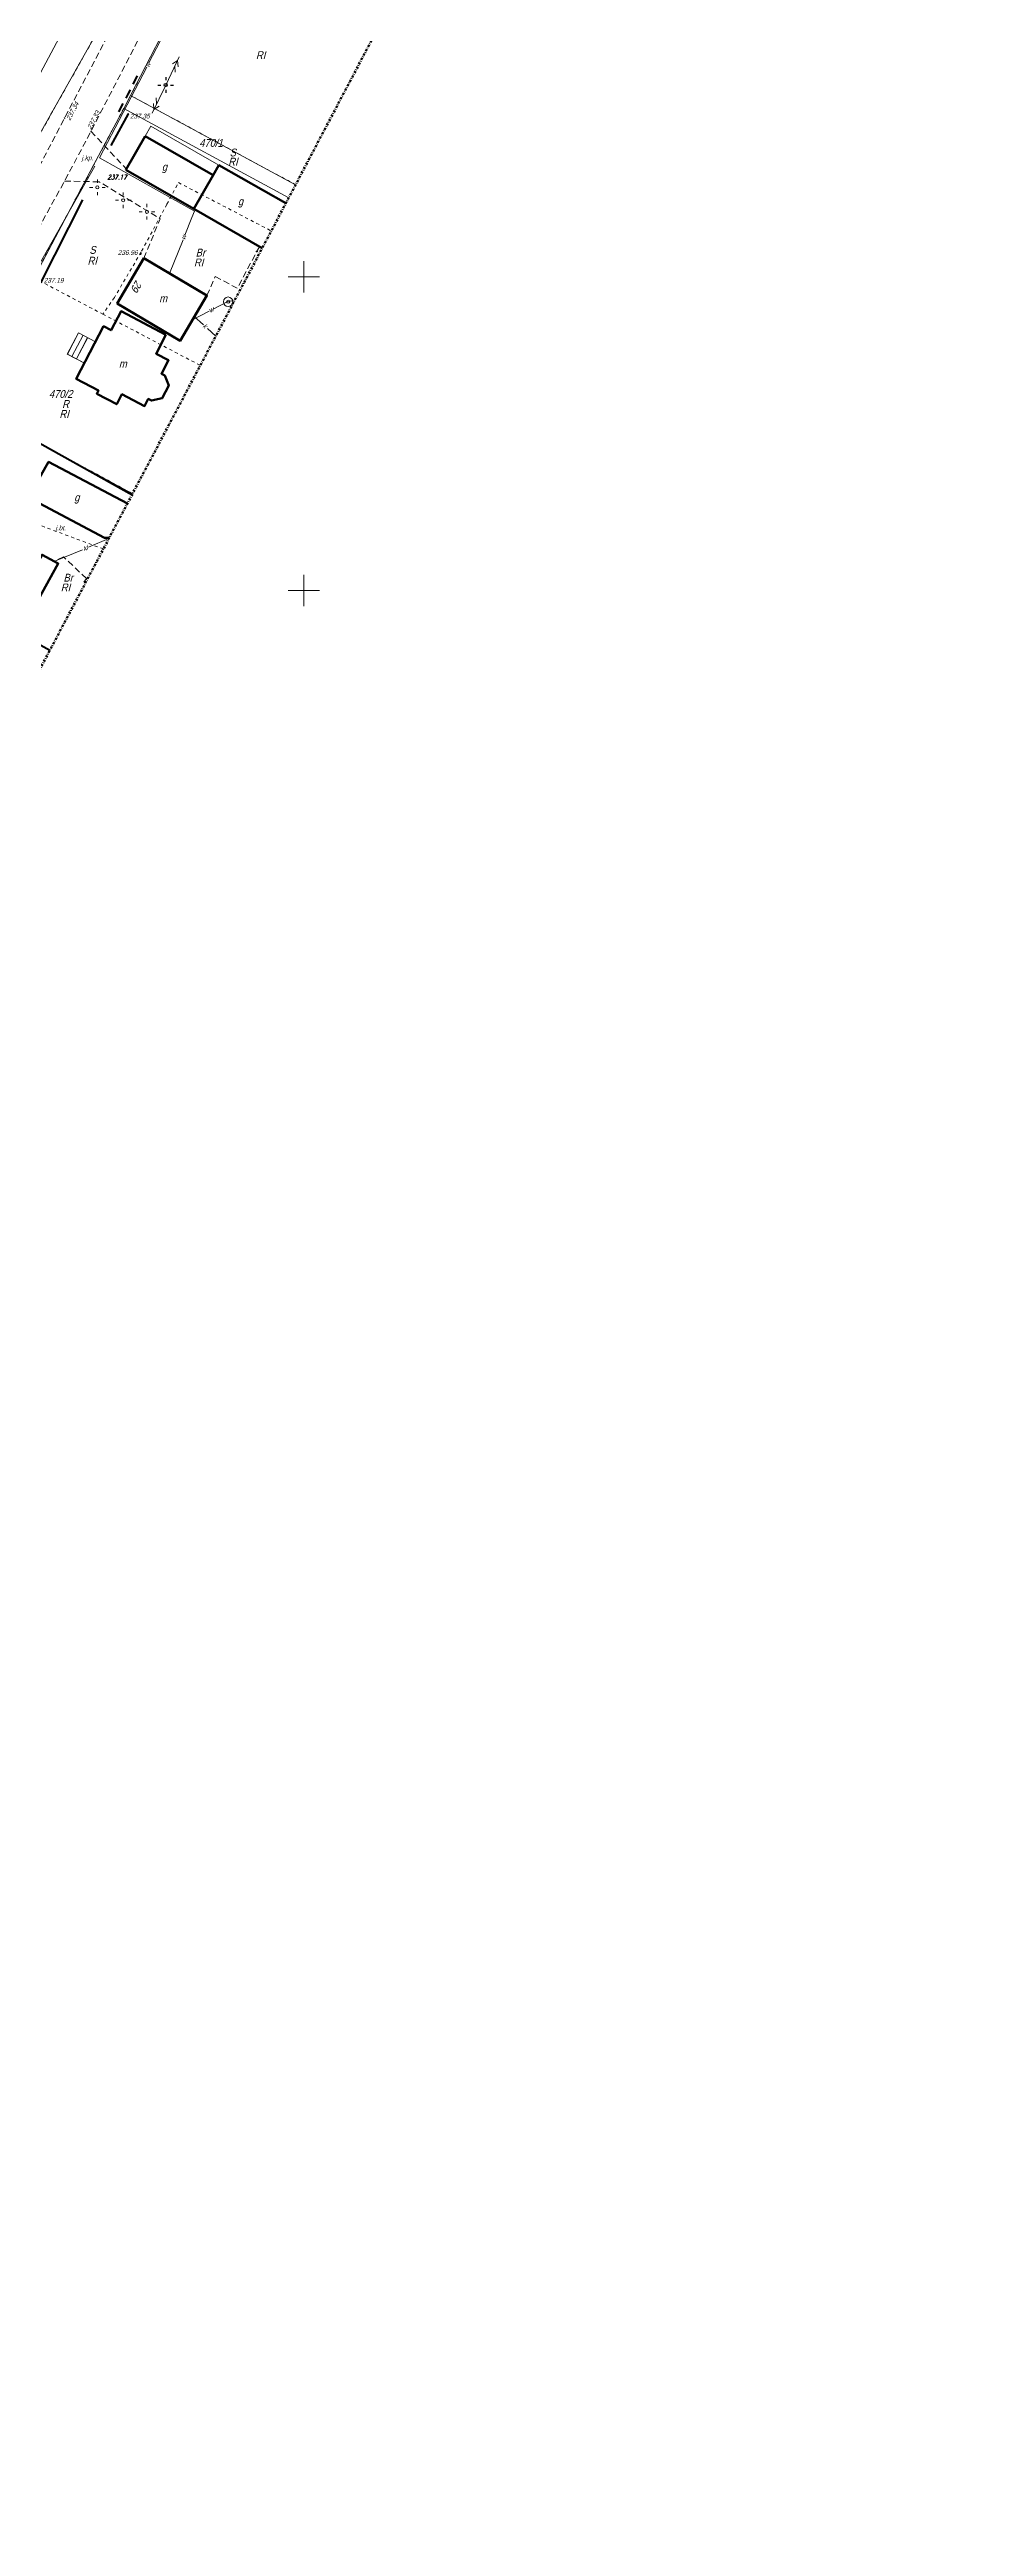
# Model space of a CAD drawing. Extents: x 7449598 to 7450455, y 5563374 to 5564952.
# Drawn here: x 7450309.4 to 7450455, y 5564341.2 to 5564736.3 of the extents above; entities that cross this region are included whole.
import ezdxf
from ezdxf.enums import TextEntityAlignment as Align

# ---------------------------------------------------------------- set-up
doc = ezdxf.new("R2010")
doc.units = 0
doc.header["$MEASUREMENT"] = 0
for name, pattern in [('1', [2000, 1000, -1000]), ('216-500', [2.5, 1.5, -1]), ('218-500', [1, 0.5, -0.5]), ('420-500', [1.5, 1, -0.5]), ('DGN Style 4', [0.686427, 0.343214, -0.171607, 0, -0.171607])]:
    doc.linetypes.add(name, pattern=pattern)
for name, color, linetype, lineweight in [('25', 252, 'Continuous', 0), ('45', 252, 'Continuous', 0), ('EDZPD_219', 7, 'Continuous', 0), ('EPGPO_216', 7, 'Continuous', 0), ('GULENN', 1, 'Continuous', 13), ('GULTPR', 36, 'Continuous', 13), ('SDRPK_420', 7, 'Continuous', 0), ('SDRPK_423', 7, 'Continuous', 0), ('SZOPO_902', 7, 'Continuous', 0), ('UKKPO_582', 7, 'Continuous', 0), ('UTTPO_586', 7, 'Continuous', 0), ('UWWPO_581', 7, 'Continuous', 0), ('Warstwa 1', 7, 'Continuous', 0), ('Warstwa 24', 7, 'Continuous', 0), ('Warstwa 26', 7, 'Continuous', 0), ('Warstwa 28', 7, 'Continuous', 0), ('Warstwa 29', 7, 'Continuous', 0), ('Warstwa 3', 7, 'Continuous', 0), ('Warstwa 4', 7, 'Continuous', 0), ('Warstwa 60', 7, 'Continuous', 0), ('Warstwa 8', 7, 'Continuous', 0), ('WUKPS_403', 7, 'Continuous', 0)]:
    doc.layers.add(name, color=color, linetype=linetype, lineweight=lineweight)
doc.styles.add('Style-simplex I 0.26180', font='simplex.shx', dxfattribs={"oblique": 15})
doc.styles.add('Style-WORKING_1250 I 0.26180', font='WORKING_1250.shx', dxfattribs={"oblique": 14.999978})

# ---------------------------------------------------------------- blocks, each defined once
blk = doc.blocks.new('WSP_2')
at = {"layer": '25', "color": 0, "lineweight": -2, "flags": 128}
blk.add_lwpolyline([(850.4, 15.6), (848.1, 79.1), (841.4, 142.3), (830.3, 204.8), (814.7, 266.4), (794.9, 326.7), (770.8, 385.5), (742.7, 442.5), (710.6, 497.3), (674.8, 549.7), (635.3, 599.5), (592.4, 646.4), (546.3, 690.1), (497.2, 730.4), (445.4, 767.2), (391.2, 800.3), (334.7, 829.4), (276.4, 854.5), (216.4, 875.4), (155.1, 892), (92.7, 904.3), (29.7, 912.1), (-33.7, 915.5), (-97.2, 914.4), (-160.5, 908.8), (-223.3, 898.7), (-285.1, 884.3), (-345.8, 865.5), (-405, 842.5), (-462.5, 815.4), (-517.8, 784.2), (-570.9, 749.3), (-621.3, 710.7), (-669, 668.6), (-713.5, 623.3), (-754.7, 575), (-792.4, 523.9), (-826.4, 470.2), (-856.5, 414.3), (-882.6, 356.4), (-904.6, 296.8), (-922.3, 235.7), (-935.6, 173.6), (-944.6, 110.7), (-949.1, 47.4), (-949.1, -16.1), (-944.6, -79.5), (-935.7, -142.4), (-922.3, -204.5), (-904.6, -265.5), (-882.6, -325.1), (-856.5, -383), (-826.4, -439), (-792.4, -492.6), (-754.7, -543.8), (-713.5, -592.1), (-669, -637.4), (-621.4, -679.5), (-570.9, -718.1), (-517.8, -753), (-462.5, -784.1), (-405, -811.3), (-345.8, -834.3), (-285.1, -853), (-223.3, -867.5), (-160.5, -877.5), (-97.3, -883.1), (-33.7, -884.3), (29.7, -880.9), (92.7, -873.1), (155.1, -860.8), (216.4, -844.2), (276.4, -823.3), (334.7, -798.2), (391.2, -769.1), (445.4, -736), (497.2, -699.2), (546.3, -658.9), (592.4, -615.2), (635.3, -568.3), (674.7, -518.5), (710.6, -466.1), (742.7, -411.3), (770.8, -354.3), (794.9, -295.5), (814.7, -235.2), (830.3, -173.6), (841.4, -111.1), (848.1, -47.9), (850.4, 15.6)], dxfattribs=at)
blk = doc.blocks.new('907_5')
at = {"color": 0, "lineweight": -2}
for radius in [750, 750, 250]:
    blk.add_circle((0, 0), radius, dxfattribs=at)
blk = doc.blocks.new('515a_4_2')
at = {"color": 0, "lineweight": -2}
for p, q in [((-1250, 0), (-750, 0)), ((0, 1250), (0, 750)), ((750, 0), (1250, 0)), ((0, -750), (0, -1250))]:
    blk.add_line(p, q, dxfattribs=at)
blk.add_circle((0, 0), 250, dxfattribs=at)
blk.add_circle((0, 0), 250, dxfattribs=at)
blk = doc.blocks.new('515a_4_1')
at = {"color": 0}
for p, q in [((-1250, 0), (-750, 0)), ((0, 1250), (0, 750)), ((750, 0), (1250, 0)), ((0, -750), (0, -1250))]:
    blk.add_line(p, q, dxfattribs=at)
blk.add_circle((0, 0), 250, dxfattribs=at)
blk.add_circle((0, 0), 250, dxfattribs=at)
blk = doc.blocks.new('140_7_1')
at = {"color": 0}
blk.add_circle((0, 0), 50, dxfattribs=at)
blk = doc.blocks.new('515a')
at = {"color": 0}
for p, q in [((-1250, 0), (-750, 0)), ((0, 1250), (0, 750)), ((750, 0), (1250, 0)), ((0, -750), (0, -1250))]:
    blk.add_line(p, q, dxfattribs=at)
blk.add_circle((0, 0), 250, dxfattribs=at)
blk.add_circle((0, 0), 250, dxfattribs=at)
blk = doc.blocks.new('140')
at = {"color": 0}
blk.add_circle((0, 0), 50, dxfattribs=at)
blk = doc.blocks.new('SUPE04_2')
at = {"color": 0, "flags": 128}
for points in [[(0, 0), (-100, 0)], [(-69.82163, -10), (-87.14214, 0), (-69.82163, 10)]]:
    blk.add_lwpolyline(points, dxfattribs=at)
blk = doc.blocks.new('SUPT01_2')
at = {"color": 0, "flags": 128}
for points in [[(0, 0), (-100, 0)], [(-69.82163, -10), (-87.14214, 0)], [(-67.14214, 0), (-49.82163, 10)]]:
    blk.add_lwpolyline(points, dxfattribs=at)
blk = doc.blocks.new('140_1')
at = {"layer": 'WUKPS_403', "linetype": 'Continuous', "lineweight": 13}
h = blk.add_hatch(color=256, dxfattribs=at)
edge = h.paths.add_edge_path()
edge.add_arc((0, 0), 0.045, 0, 360)
at = {"layer": 'WUKPS_403', "color": 7, "linetype": 'Continuous', "lineweight": 13}
blk.add_circle((0, 0), 0.045, dxfattribs=at)

msp = doc.modelspace()

# ---------------------------------------------------------------- linework, layer by layer
at = {"layer": '45', "color": 7, "linetype": '1', "ltscale": 0.001, "const_width": 0.09}
msp.add_lwpolyline([(7450342.49, 5564703.99), (7450342.92, 5564704.82)], dxfattribs=at)
msp.add_lwpolyline([(7450342.49, 5564703.99), (7450342.92, 5564704.82)], dxfattribs=at)
at = {"layer": 'EDZPD_219', "color": 96, "linetype": 'Continuous', "lineweight": 13}
for p, q in [((7450334.94, 5564753.25), (7450322.38, 5564728.94)), ((7450318.48, 5564741.58), (7450307.71, 5564722.45)), ((7450316.48, 5564717.8), (7450321.28, 5564726.87)), ((7450321.28, 5564726.87), (7450322.38, 5564728.94)), ((7450321.28, 5564726.87), (7450347.62, 5564712.63)), ((7450322.38, 5564728.94), (7450348.71, 5564714.7)), ((7450296.32, 5564679.72), (7450316.48, 5564717.8)), ((7450296.32, 5564679.72), (7450322.69, 5564665.41))]:
    msp.add_line(p, q, dxfattribs=at)
at = {"layer": 'EPGPO_216', "color": 96, "linetype": '216-500', "lineweight": 40, "flags": 128}
msp.add_lwpolyline([(7450323.45, 5564732.09), (7450321.94, 5564729.17), (7450320.23, 5564725.94)], dxfattribs=at)
at = {"layer": 'SDRPK_420', "color": 7, "linetype": '420-500', "lineweight": 13}
for p, q in [((7450316.06, 5564723.23), (7450321.7, 5564717.21)), ((7450311.84, 5564715.28), (7450317.37, 5564715.17)), ((7450334.56, 5564697.03), (7450335.89, 5564700.07)), ((7450315.33, 5564651.88), (7450311.68, 5564655.36)), ((7450314.9, 5564651.29), (7450315.33, 5564651.88))]:
    msp.add_line(p, q, dxfattribs=at)
at = {"layer": 'SDRPK_420', "color": 7, "linetype": '420-500', "lineweight": 13, "flags": 128}
for points in [[(7450394.34, 5564881.65), (7450382.09, 5564859.07), (7450369.67, 5564835.53), (7450365.25, 5564827.13), (7450353.89, 5564805.91), (7450334.1, 5564768.18), (7450331.39, 5564762.65), (7450311.84, 5564725.33), (7450298.48, 5564699.85)], [(7450302.54, 5564698.4), (7450311.84, 5564715.28), (7450316.06, 5564723.23), (7450338.75, 5564767.15), (7450357.78, 5564803.7), (7450365.47, 5564816.94), (7450366.06, 5564818.06), (7450367.21, 5564820.17), (7450369.76, 5564825.03), (7450378.79, 5564842.02), (7450381.08, 5564846.38), (7450385.44, 5564854.41), (7450387.36, 5564858.01), (7450396.49, 5564875.14), (7450400.07, 5564881.37)], [(7450324.51, 5564702.97), (7450327.09, 5564709.28), (7450317.37, 5564715.18)], [(7450335.89, 5564700.07), (7450339.4, 5564698.19), (7450342.49, 5564703.99)], [(7450311.68, 5564655.36), (7450310.39, 5564654.7)], [(7450315.33, 5564651.88), (7450311.68, 5564655.36)], [(7450314.9, 5564651.29), (7450315.33, 5564651.88)]]:
    msp.add_lwpolyline(points, dxfattribs=at)
at = {"layer": 'SDRPK_423', "color": 7, "linetype": 'Continuous', "lineweight": 0, "ltscale": 0.01, "flags": 128}
msp.add_lwpolyline([(7450342.49, 5564703.99), (7450342.93, 5564704.82)], dxfattribs=at)
at = {"layer": 'SZOPO_902', "color": 7, "linetype": 'Continuous', "lineweight": 40}
for p, q in [((7450319.26, 5564720.96), (7450322.03, 5564726)), ((7450314.72, 5564712.3), (7450308.01, 5564699.08))]:
    msp.add_line(p, q, dxfattribs=at)
at = {"layer": 'SZOPO_902', "color": 7, "linetype": 'Continuous', "lineweight": 40, "flags": 128}
for points in [[(7450296.99, 5564679.55), (7450322.61, 5564665.25)], [(7450301.46, 5564644.88), (7450309.52, 5564640.48)]]:
    msp.add_lwpolyline(points, dxfattribs=at)
at = {"layer": 'UKKPO_582', "color": 36, "linetype": 'Continuous', "lineweight": 13}
for p, q in [((7450332.49, 5564693.74), (7450334.03, 5564692.33)), ((7450334.63, 5564691.78), (7450335.97, 5564690.55))]:
    msp.add_line(p, q, dxfattribs=at)
at = {"layer": 'UKKPO_582', "color": 36, "linetype": 'Continuous', "lineweight": 13, "flags": 128}
for points in [[(7450310.38, 5564654.69), (7450314.68, 5564656.49)], [(7450315.65, 5564656.89), (7450318.91, 5564658.25)]]:
    msp.add_lwpolyline(points, dxfattribs=at)
at = {"layer": 'UTTPO_586', "color": 30, "linetype": 'Continuous', "lineweight": 13, "flags": 128}
msp.add_lwpolyline([(7450321.01, 5564747.77), (7450317.56, 5564741.12), (7450313.55, 5564742.93), (7450303.74, 5564724.56)], dxfattribs=at)
at = {"layer": 'UWWPO_581', "color": 5, "linetype": 'Continuous', "lineweight": 13}
for p, q in [((7450332.17, 5564709.47), (7450331.04, 5564706.67)), ((7450330.75, 5564705.94), (7450328.59, 5564700.56)), ((7450337.9, 5564696.08), (7450335.53, 5564694.85)), ((7450334.94, 5564694.54), (7450332.14, 5564693.09))]:
    msp.add_line(p, q, dxfattribs=at)
at = {"layer": 'UWWPO_581', "color": 5, "linetype": 'Continuous', "lineweight": 0, "ltscale": 0.01}
msp.add_line((7450332.58, 5564710.49), (7450332.17, 5564709.47), dxfattribs=at)
at = {"layer": 'UWWPO_581', "color": 5, "linetype": 'Continuous', "lineweight": 13, "flags": 128}
for points in [[(7450334.91, 5564752.61), (7450325.31, 5564734.14)], [(7450324.96, 5564733.47), (7450317.43, 5564719), (7450332.58, 5564710.49)], [(7450316.68, 5564717.69), (7450295.57, 5564680.47), (7450293.62, 5564676.76)], [(7450332.58, 5564710.5), (7450332.16, 5564709.47)], [(7450338.83, 5564695.97), (7450338.5, 5564696.19), (7450337.9, 5564696.09)]]:
    msp.add_lwpolyline(points, dxfattribs=at)
at = {"layer": 'Warstwa 1', "color": 7, "linetype": 'Continuous', "lineweight": 13, "flags": 128}
msp.add_lwpolyline([(7450324.69, 5564722.43), (7450325.62, 5564724.06), (7450336.48, 5564717.85), (7450335.55, 5564716.22)], close=True, dxfattribs=at)
at = {"layer": 'Warstwa 29', "color": 96, "linetype": '218-500', "lineweight": 13}
for p, q in [((7450334.94, 5564753.25), (7450322.38, 5564728.94)), ((7450307.71, 5564722.45), (7450318.48, 5564741.58)), ((7450321.28, 5564726.87), (7450316.47, 5564717.8)), ((7450322.38, 5564728.94), (7450321.28, 5564726.87)), ((7450348.71, 5564714.7), (7450322.38, 5564728.94)), ((7450316.47, 5564717.8), (7450306.94, 5564699.86)), ((7450306.94, 5564699.86), (7450316.47, 5564717.8)), ((7450328.17, 5564711.59), (7450330.02, 5564715.04)), ((7450330.02, 5564715.04), (7450344.83, 5564707.34)), ((7450328.17, 5564711.59), (7450324.05, 5564703.94)), ((7450324.05, 5564703.94), (7450319.79, 5564696.72)), ((7450306.94, 5564699.86), (7450317.95, 5564694.06)), ((7450319.79, 5564696.72), (7450317.95, 5564694.06)), ((7450317.95, 5564694.06), (7450333.5, 5564685.88)), ((7450322.69, 5564665.41), (7450296.32, 5564679.72)), ((7450296.32, 5564679.72), (7450322.69, 5564665.41)), ((7450318.04, 5564656.6), (7450303.9, 5564661.87))]:
    msp.add_line(p, q, dxfattribs=at)
at = {"layer": 'Warstwa 3', "color": 7, "linetype": 'Continuous', "lineweight": 53}
for p, q in [((7450321.61, 5564717.06), (7450324.69, 5564722.43)), ((7450324.69, 5564722.43), (7450335.55, 5564716.22)), ((7450332.45, 5564710.85), (7450321.61, 5564717.06)), ((7450335.55, 5564716.22), (7450332.45, 5564710.85)), ((7450332.45, 5564710.85), (7450335.55, 5564716.22)), ((7450335.55, 5564716.22), (7450336.48, 5564717.85)), ((7450336.48, 5564717.85), (7450347.15, 5564711.75)), ((7450343.39, 5564704.6), (7450332.45, 5564710.85))]:
    msp.add_line(p, q, dxfattribs=at)
at = {"layer": 'Warstwa 3', "color": 7, "linetype": 'Continuous', "lineweight": 53, "flags": 128}
for points in [[(7450324.51, 5564702.97), (7450334.56, 5564697.03), (7450330.29, 5564689.81), (7450320.25, 5564695.75)], [(7450328.01, 5564690.77), (7450320.85, 5564694.51), (7450319.27, 5564691.5), (7450318.08, 5564692.12), (7450313.7, 5564683.74), (7450317.25, 5564681.89), (7450316.97, 5564681.36), (7450320.16, 5564679.69), (7450320.99, 5564681.29), (7450324.61, 5564679.4), (7450325.21, 5564680.55), (7450325.74, 5564680.27), (7450327.42, 5564680.67), (7450328.46, 5564682.66), (7450327.83, 5564684.26), (7450327.3, 5564684.54), (7450328.43, 5564686.71), (7450326.44, 5564687.75)], [(7450304.48, 5564648.85), (7450308.26, 5564655.68), (7450310.84, 5564654.26), (7450307.06, 5564647.42)]]:
    msp.add_lwpolyline(points, close=True, dxfattribs=at)
msp.add_lwpolyline([(7450318.98, 5564658.39), (7450318.23, 5564658.36), (7450306.11, 5564664.82), (7450309.3, 5564670.48), (7450321.87, 5564663.86)], dxfattribs=at)
at = {"layer": 'Warstwa 60', "color": 7, "linetype": 'Continuous', "lineweight": 13}
for p, q in [((7450347.5, 5564700), (7450352.5, 5564700)), ((7450350, 5564697.5), (7450350, 5564702.5)), ((7450350, 5564647.5), (7450350, 5564652.5)), ((7450347.5, 5564650), (7450352.5, 5564650))]:
    msp.add_line(p, q, dxfattribs=at)
at = {"layer": 'Warstwa 60', "color": 7, "linetype": 'Continuous', "lineweight": 0, "ltscale": 0.1}
for p, q in [((7450314.79, 5564690.7), (7450313.02, 5564687.29)), ((7450315.53, 5564690.31), (7450313.76, 5564686.91))]:
    msp.add_line(p, q, dxfattribs=at)
at = {"layer": 'Warstwa 60', "color": 7, "linetype": 'Continuous', "lineweight": 0, "ltscale": 0.1, "flags": 128}
msp.add_lwpolyline([(7450316.79, 5564689.66), (7450314.06, 5564691.08), (7450312.28, 5564687.68), (7450315.01, 5564686.25)], close=True, dxfattribs=at)
at = {"layer": 'Warstwa 60', "color": 7, "flags": 128}
for points in [[(7450316.79, 5564689.66), (7450314.05, 5564691.08), (7450312.29, 5564687.67), (7450315.02, 5564686.25), (7450316.79, 5564689.66)], [(7450314.79, 5564690.7), (7450313.02, 5564687.29)], [(7450315.54, 5564690.32), (7450313.75, 5564686.91)], [(7450314.91, 5564651.29), (7450315.33, 5564651.88)]]:
    msp.add_lwpolyline(points, dxfattribs=at)
at = {"layer": 'Warstwa 8', "color": 7, "linetype": 'DGN Style 4', "lineweight": 53, "flags": 128}
msp.add_lwpolyline([(7450242.25, 5564757.19), (7450281.76, 5564736.22), (7450381.95, 5564923.76), (7450454.95, 5564884.92), (7450405.4, 5564791.85), (7450392.83, 5564798.55), (7450342.94, 5564703.75), (7450227.05, 5564484.37), (7450154.83, 5564348.79), (7449690.29, 5563497.19), (7449618.91, 5563522.75), (7449629.01, 5563547.14), (7449943.26, 5564118.2), (7449916.28, 5564132.94), (7449953.15, 5564197.69), (7449979.3, 5564183.67), (7450084.83, 5564375.48), (7450052.49, 5564392.85)], close=True, dxfattribs=at)

# ---------------------------------------------------------------- block references
at = {"color": 7, "xscale": 0.001, "yscale": 0.001, "zscale": 0.001}
for name, p in [('515a_4_1', (7450327.98, 5564730.61)), ('515a', (7450327.98, 5564730.61)), ('140_7_1', (7450342.53, 5564704.05)), ('140', (7450342.53, 5564704.05))]:
    msp.add_blockref(name, p, dxfattribs=at)
at = {"color": 7, "lineweight": 13, "xscale": 0.001, "yscale": 0.001, "zscale": 0.001}
for name, p in [('515a_4_2', (7450317.08, 5564714.28)), ('515a_4_2', (7450321.2, 5564712.23)), ('515a_4_2', (7450324.99, 5564710.39)), ('907_5', (7450337.94, 5564696.05))]:
    msp.add_blockref(name, p, dxfattribs=at)
at = {"color": 7, "lineweight": 13, "xscale": 0.0001, "yscale": 0.0001, "zscale": 0.0001, "rotation": 0.06875000000000003}
msp.add_blockref('WSP_2', (7450323.99, 5564703.69), dxfattribs=at)
msp.add_blockref('WSP_2', (7450323.99, 5564703.69), dxfattribs=at)
at = {"layer": 'GULENN', "color": 1, "lineweight": 13, "ltscale": 0.1, "zscale": 0.05}
for xscale, yscale, rotation in [(0.05, 0.05, 244.2388229512997), (0.05000000000000002, 0.05000000000000002, 64.23685916499598)]:
    msp.add_blockref('SUPE04_2', (7450327.98, 5564730.61), dxfattribs=dict(at, xscale=xscale, yscale=yscale, rotation=rotation))
at = {"layer": 'GULTPR', "color": 30, "lineweight": 13, "ltscale": 0.1, "xscale": 0.04999999999999999, "yscale": 0.04999999999999999, "zscale": 0.05}
for rotation in [244.238822949436, 64.2368591735223]:
    msp.add_blockref('SUPT01_2', (7450327.98, 5564730.61), dxfattribs=dict(at, rotation=rotation))
at = {"layer": 'WUKPS_403', "color": 7, "linetype": 'Continuous', "lineweight": 13}
for p, rotation in [((7450311.84, 5564725.33), 62.50860524991776), ((7450316.06, 5564723.23), 62.35230364376077), ((7450322.03, 5564726), 62.67816810002266)]:
    msp.add_blockref('140_1', p, dxfattribs=dict(at, rotation=rotation))

# ---------------------------------------------------------------- texts
at = {"layer": '25', "color": 7, "lineweight": 13, "style": 'Style-WORKING_1250 I 0.26180', "oblique": 15, "width": 0.900007}
msp.add_text('236.96', height=0.75, rotation=0.0663, dxfattribs=at).set_placement((7450320.34, 5564703.28), align=Align.BOTTOM_LEFT)
at = {"layer": '45', "color": 7, "style": 'Style-simplex I 0.26180', "oblique": 15, "width": 0.75}
msp.add_text(' 237.17', height=0.75, dxfattribs=at).set_placement((7450318.22, 5564715.31), align=Align.BOTTOM_LEFT)
at = {"layer": 'UKKPO_582', "color": 36, "linetype": 'Continuous', "lineweight": 13, "style": 'Style-WORKING_1250 I 0.26180', "oblique": 15, "width": 0.900007}
msp.add_text('k', height=0.75, rotation=317.4788, dxfattribs=at).set_placement((7450334.01, 5564691.88), align=Align.CENTER)
at = {"layer": 'UKKPO_582', "color": 36, "lineweight": 13, "style": 'Style-WORKING_1250 I 0.26180', "oblique": 15, "width": 0.900007}
msp.add_text('kl', height=0.75, rotation=23.1986, dxfattribs=at).set_placement((7450315.41, 5564656.16), align=Align.BOTTOM_CENTER)
at = {"layer": 'UWWPO_581', "color": 5, "linetype": 'Continuous', "lineweight": 13, "style": 'Style-WORKING_1250 I 0.26180', "oblique": 15, "width": 0.900007}
for rotation, p in [(62.3777, (7450324.96, 5564733.52)), (64.9831, (7450330.68, 5564706.02)), (26.5651, (7450334.9, 5564694.6))]:
    msp.add_text('w', height=0.75, rotation=rotation, dxfattribs=at).set_placement(p, align=Align.MIDDLE_LEFT)
at = {"layer": 'Warstwa 1', "color": 7, "linetype": 'Continuous', "lineweight": 0, "style": 'Style-WORKING_1250 I 0.26180', "oblique": 15, "width": 0.900007}
for s, p in [('j.kp.', (7450314.56, 5564718.61)), ('j.bt.', (7450310.4, 5564659.58))]:
    msp.add_text(s, height=0.75, rotation=0.0859, dxfattribs=at).set_placement(p)
at = {"layer": 'Warstwa 1', "color": 7, "linetype": 'Continuous', "lineweight": 30, "style": 'Style-WORKING_1250 I 0.26180', "oblique": 15, "width": 0.895998}
msp.add_text('29', height=1.25, rotation=239.462, dxfattribs=at).set_placement((7450322.83, 5564698.88), align=Align.CENTER)
at = {"layer": 'Warstwa 24', "color": 96, "linetype": 'Continuous', "lineweight": 30, "style": 'Style-WORKING_1250 I 0.26180', "oblique": 15, "width": 0.899997}
for s, p in [('470/1', (7450333.33, 5564720.75)), ('470/2', (7450309.34, 5564680.7))]:
    msp.add_text(s, height=1.25, dxfattribs=at).set_placement(p)
at = {"layer": 'Warstwa 26', "color": 96, "linetype": 'Continuous', "lineweight": 30, "style": 'Style-WORKING_1250 I 0.26180', "oblique": 15, "width": 0.899997}
for p in [(7450342.38, 5564734.75), (7450337.96, 5564717.76), (7450315.51, 5564701.96), (7450332.49, 5564701.68), (7450311.03, 5564677.52), (7450311.24, 5564649.84)]:
    msp.add_text('RI', height=1.25, dxfattribs=at).set_placement(p)
at = {"layer": 'Warstwa 28', "color": 96, "linetype": 'Continuous', "lineweight": 30, "style": 'Style-WORKING_1250 I 0.26180', "oblique": 15, "width": 0.899997}
for s, p in [('S', (7450338.18, 5564719.22)), ('S', (7450315.81, 5564703.68)), ('Br', (7450332.77, 5564703.25)), ('R', (7450311.46, 5564679.1)), ('Br', (7450311.67, 5564651.39))]:
    msp.add_text(s, height=1.25, dxfattribs=at).set_placement(p)
at = {"layer": 'Warstwa 4', "color": 7, "linetype": 'Continuous', "lineweight": 30, "style": 'Style-WORKING_1250 I 0.26180', "oblique": 15, "width": 0.899997}
for s, p in [('g', (7450327.37, 5564716.94)), ('g', (7450339.51, 5564711.44)), ('m', (7450326.94, 5564695.95)), ('m', (7450320.51, 5564685.52)), ('g', (7450313.38, 5564664.21))]:
    msp.add_text(s, height=1.25, dxfattribs=at).set_placement(p)
at = {"layer": 'WUKPS_403', "color": 7, "linetype": 'Continuous', "lineweight": 13, "style": 'Style-WORKING_1250 I 0.26180', "oblique": 15, "width": 0.900007}
for s, rotation, p in [('237.34', 62.3523, (7450312.7, 5564724.87)), ('237.33', 62.6782, (7450316.06, 5564723.45))]:
    msp.add_text(s, height=0.75, rotation=rotation, dxfattribs=at).set_placement(p)
for s, p in [('237.35', (7450322.29, 5564725.28)), ('237.19', (7450308.53, 5564699.08))]:
    msp.add_text(s, height=0.75, dxfattribs=at).set_placement(p)

doc.saveas('drawing.dxf')
